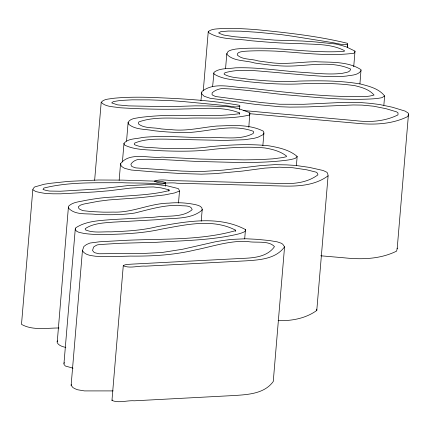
<?xml version="1.0" encoding="UTF-8"?>
<svg xmlns="http://www.w3.org/2000/svg" width="430" height="430" viewBox="0 0 430 430"><rect width="100%" height="100%" fill="white"/><g stroke="black" fill="none" stroke-linecap="round" stroke-linejoin="round"><path stroke-width="0.64" d="M347.327 47.558L347.644 43.36C318.549 36.19 288.337 32.868 258.495 29.853C246.25 28.805 233.936 28.111 221.649 28.547C217.102 29.025 212.087 28.6 208.254 31.551L208.512 32.546C220.547 40.167 236.317 38.399 249.889 40.635C265.686 42.006 281.5 43.425 297.366 43.409C313.115 44.768 330.095 43.124 344.527 50.675L344.247 51.353C319.345 53.03 294.378 49.59 269.524 48.343C258.22 48.117 246.852 47.837 235.597 49.079C232.555 49.848 226.911 50.084 226.836 54.234C233.372 61.587 245.783 60.168 254.56 62.979C264.945 64.511 275.399 65.865 285.907 66.096C307.208 66.413 330.439 60.06 350.649 69.069C350.23 72.675 344.994 72.482 342.264 73.331C329.837 74.82 317.345 73.347 304.929 72.503C281.72 71.17 258.586 67.042 235.291 67.838C228.319 68.95 219.929 67.811 214.022 72.294L212.624 86.43M239.548 109.532L239.843 105.764L239.499 105.323C209.593 100.023 178.885 98.475 148.517 97.325C136.584 97.062 124.603 97.115 112.73 98.373C108.779 99.206 103.969 98.825 101.195 102.297L94.643 180.288M353.723 66.682L355.019 51.1L346.134 46.822L341.135 45.333L335.663 43.984L314.9 41.887L302.322 41.011L274.872 40.114L234.57 36.743L223.826 35.072L219.096 33.298L218.682 32.798L220.886 31.664L228.373 31.035L240.843 31.196L258.048 32.32L280.892 34.577L292.594 36.222L332.927 42.672L342.393 44.596L345.204 44.677L347.607 44.22M165.674 182.906C163.626 184.266 161.019 184.008 158.686 183.927C146.576 182.68 134.316 183.282 122.158 182.702C96.11 182.944 69.354 181.67 43.898 188.055L43.022 189.501L46.601 190.554L49.584 191.06L60.474 191.232L98.626 188.969L127.64 185.642L155.063 184.341L166.781 185.717L178.074 188.528L178.665 189.012L179.503 191.044L174.532 192.957L164.448 194.967L140.223 197.671L109.01 199.934L98.33 201.294L83.877 204.035L80.442 205.131L78.41 206.733L78.545 207.91L79.512 209.098L82.807 210.641L91.595 211.598L103.082 212.146A147.425 56.179 4.8 0 0 113.289 212.092C132.397 212.904 149.914 203.342 168.952 203.137C177.359 202.331 185.851 202.75 194.14 204.379C197.112 205.094 202.793 205.798 202.154 210.055C190.409 220.3 171.645 217.585 157.063 219.703L113.332 222.133C103.872 222.912 93.428 223.175 85.285 228.593A8.235 3.139 4.8 0 0 85.543 229.9C93.38 233.291 102.566 231.528 110.929 231.861C126.495 231.206 142.185 230.442 157.353 226.615C186.04 221.622 218.386 215.15 245.465 229.561L245.423 230.598L244.734 231.63A36.356 13.851 4.8 0 1 236.328 234.474C210.324 240.381 183.406 240.531 156.912 242.283L119.889 243.289L99.609 244.562L97.121 244.939L94.417 246.411L93.563 247.137L92.536 250.475L93.96 252.227L95.046 252.797L98.97 253.764L144.227 253.404L161.771 252.528L182.723 249.217L215.29 241.805L221.751 240.698L231.044 239.424L245.826 238.768L257.022 239.327L269.502 240.558L277.237 241.853L281.516 243.315L282.833 244.299L284.563 246.868L273.254 381.517C264.428 393.751 248.04 394.611 234.328 395.514L134.52 400.798C127.108 400.185 118.916 403.431 111.961 400.427L123.27 265.778L123.587 265.342L126.463 264.471L132.741 264.084L243.826 258.328C254.813 257.887 267.632 256.484 274.474 246.659C268.648 239.962 254.99 243.332 247.159 241.386C229.26 240.596 212.189 246.583 194.865 250.045C173.752 255.092 152.021 256.334 130.381 256.092C118.847 256.495 107.301 256.554 95.761 256.264C91.095 255.587 85.054 255.221 82.436 250.642L83.882 246.487L86.473 244.552L89.978 243.052L99.486 241.789L118.648 240.73C157.321 238.268 197.51 241.294 235.178 230.754L235.42 230.104C212.431 218.198 185.378 224.847 161.341 229.168C142.669 233.377 123.458 234.119 104.388 234.554C97.696 234.624 90.988 234.371 84.35 233.517C81.329 232.635 77.029 232.759 75.298 229.717L75.583 227.922C85.989 220.972 99.314 220.633 111.418 219.606L154.558 217.204C166.84 215.231 182.094 218.128 192.183 209.684C191.027 204.336 182.492 206.594 178.541 205.293C163.513 205.11 149.102 209.475 134.671 213.054C122.174 214.989 109.446 214.892 96.831 214.522C87.58 213.092 75.39 215.699 68.499 208.072L68.606 206.185C72.869 201.95 79.41 201.874 84.914 200.504C94.192 198.81 103.549 197.402 112.988 197.069C131.731 195.268 151 195.268 169.302 190.517L168.925 189.802L161.083 187.878L153.327 186.942L148.613 187.028L130.139 188.136L109.145 190.764L94.106 191.995L60.576 193.822L53.229 193.812L46.064 193.548L40.646 192.651L35.744 191.549L32.809 189.711L33.373 188.324L34.626 186.964L44.236 184.239L50.59 183.282L68.859 181.342L98.513 179.998L122.733 180.127L161.626 181.352L165.459 182.465L165.394 186.238M32.809 189.711L21.5 324.36C32.605 330.681 46.698 327.945 58.964 327.988M65.801 347.418C62.646 346.714 58.894 345.709 57.19 342.721L68.408 207.126M73.046 368.166L65.338 366.016L63.989 364.366L63.973 363.463L75.282 228.814M113.106 390.908L84.457 390.913L77.432 389.736L74.992 388.72L72.982 387.623L71.127 385.291L82.436 250.642M119.148 180.337L120.545 163.669C129.973 151.51 149.248 158.767 162.062 157.111L200.81 159.068L244.294 159.863L259.989 159.627L272.91 158.842L282.757 157.557L286.084 156.767L286.665 156.176C280.365 151.209 272.324 149.178 264.552 147.915C247.959 146.458 231.216 147.522 214.677 149.167C196.171 151.704 177.456 151.43 158.842 150.645C147.366 149.597 135.074 150.237 124.501 145.028L123.974 143.362C128.178 138.191 136.482 139.089 142.421 137.455C165.211 135.122 188.163 137.885 211.001 137.713C224.885 137.052 240.365 140.282 253.114 133.536L253.614 132.365L253.27 131.274C232.952 123.754 210.85 130.924 190.092 132.424C177.929 132.875 165.738 132.026 153.65 130.693C145.362 128.914 135.359 130.01 128.575 124.168L128.119 122.405C130.156 118.277 135.944 118.336 139.895 117.465C150.565 116.148 161.32 115.482 172.07 115.31C194.543 115.347 217.311 116.793 239.634 113.665L239.618 112.961C222.288 106.054 203.089 108.774 184.889 108.935C163.228 109.688 141.502 109.037 119.873 107.753C113.81 106.592 105.694 107.113 101.195 102.297M122.41 162.024L123.974 143.362M126.549 141.067L128.119 122.405M168.813 191.135L168.925 189.802M178.498 203.046L179.503 191.044M200.928 100.625L201.928 91.493C214.559 81.383 232.399 87.801 246.933 87.897L247.126 87.919C281.661 91.843 316.276 96.057 351.063 96.616C358.652 96.53 366.854 97.336 374.062 95.035C369.332 89.494 361.899 87.36 355.078 85.715C338.136 83.173 320.898 83.221 303.811 83.694C284.649 84.903 265.46 83.533 246.395 81.506C235.516 79.684 223.444 79.98 213.855 73.922L213.742 73.095M203.272 90.88L208.254 31.551M201.224 221.171L202.234 209.174M225.551 68.698L226.841 53.363M239.505 114.294L239.618 112.961M235.307 231.437L235.42 230.104M248.814 127.307L249.83 112.719L239.521 108.941L234.113 107.747L228.308 106.726L207.561 105.931L195.161 105.85L168.528 106.71L128.559 105.882L117.573 104.872L111.692 102.888L113.321 101.593L120.217 100.475L132.209 99.83L149.14 99.868L171.941 100.69L183.825 101.609L225.132 105.565L235 106.914L237.725 106.817L239.832 106.199M244.681 238.892L245.465 229.561M262.854 145.657L263.918 132.994L263.461 131.231C249.174 123.942 232.184 125.56 216.65 126.055C201.659 127.414 186.787 131.403 171.629 129.677A147.425 56.179 4.8 0 1 161.218 128.935C153.972 127.194 145.087 128.758 138.799 124.227L138.422 123.028L138.885 121.91C154.171 116.406 171.436 118.513 187.426 118.202C208.125 117.411 229.432 119.723 249.744 114.955L249.932 113.971M296.377 165.776L297.162 156.445C289.374 149.807 278.919 147.576 269.105 145.845C249.147 143.652 228.959 144.851 209.028 146.813C192.5 149.162 175.762 148.807 159.132 148.156C150.957 147.28 142.163 148.071 134.499 144.69L134.3 144.335A8.235 3.139 4.8 0 1 134.708 143.077C144.69 138.901 155.897 139.046 166.539 139.159L224.729 140.438L244.659 139.723L254.447 138.234L257.968 137.245L263.069 134.66L263.918 132.994M278.108 320.624C291.583 321.07 305.665 318.474 316.781 310.465L328.09 175.816L327.638 173.258L326.805 172.231L323.199 170.517L309.299 167.383L295.673 165.437L286.573 164.883L274.646 164.658L260.209 165.657L223.294 170.124L200.283 171.618L181.987 171.081L135.767 167.904L132.273 166.684L131.462 166.066L130.903 164.298C132.51 161.562 135.359 160.019 138.395 159.428C159.073 158.718 179.74 160.793 200.385 161.562L200.579 161.567C228.803 162.056 257.248 163.825 285.359 160.369A36.356 13.851 4.8 0 0 295.362 158.342L297.162 156.445M347.306 47.364L347.478 45.365M359.921 83.882L361.039 69.687C347.827 61.146 330.724 62.479 315.615 61.716C299.844 61.963 284.02 64.957 268.288 62.28A147.442 56.185 4.8 0 1 258.016 60.899C251.448 58.636 242.434 60.023 237.209 54.949C237.107 51.896 241.273 51.874 243.487 51.374C254.028 50.557 264.633 50.692 275.189 51.105C301.328 52.514 327.875 56.604 353.981 53.239L355.013 51.347M383.845 105.302L384.624 95.971C378.943 88.596 369.144 86.253 360.582 84.027C340.302 80.528 319.581 80.534 299.07 81.082C281.94 82.232 264.783 80.91 247.744 79.147C239.945 77.712 231.243 78.206 224.164 74.239L224.116 73.89A8.235 3.139 4.8 0 1 225.062 72.718C236.07 69.536 247.793 70.111 259.096 71.02L305.139 75.024C318.834 76.002 332.61 77.405 346.333 76.067C351.197 75.094 358.335 75.438 361.044 70.552M320.678 255.785L344.699 257.866C362.194 259.693 380.512 259.102 396.567 251.142L397.191 248.664L408.5 114.014L408.086 112.977L405.146 111.107L392.332 107.215L379.303 104.474L370.284 103.356L358.244 102.372L343.135 102.399L303.698 104.286L279.661 104.237L261.279 102.544L215.618 96.524L212.576 95.138L212.011 94.487L212.194 92.762C214.892 90.348 218.311 88.989 221.885 88.585C242.633 89.198 263.203 92.525 283.838 94.605L284.219 94.643C313.04 97.013 341.995 100.453 370.956 98.959A36.356 13.851 4.8 0 0 381.99 97.664L384.624 95.971M408.5 114.014L407.877 116.487C391.816 124.453 373.498 125.044 356.002 123.216L249.448 113.665M57.099 341.775L57.297 340.834M71.127 385.291L71.353 384.603M63.973 363.463L64.274 362.571M284.563 246.868C275.738 259.102 259.349 259.962 245.632 260.865L145.829 266.149C138.417 265.536 130.22 268.782 123.27 265.778M111.961 400.427L112.284 399.991M328.09 175.816C314.685 185.755 297.366 186.512 281.338 186.002L177.106 183.234C169.716 181.976 160.992 184.717 154.349 181.132C161.449 178.482 169.726 181.089 177.23 180.718L280.795 183.47C293.631 184.11 307.316 182.809 317.931 174.838L317.41 173.177L316.19 172.172L306.827 169.834L292.841 167.738L279.333 167.189L264.912 168.103L242.375 171.086L214.763 173.672L201.45 174.166L181.417 173.559L152.032 171.753L131.231 170.017L124.684 168.356L122.722 167.205L121.239 166.018L120.545 163.669M243.289 110.526L356.529 120.76C370.563 122.432 385.146 121.271 397.96 114.901L398.029 112.939L396.654 111.881L386.167 108.731L373.573 106.199L361.942 105.097L353.234 104.968L307.445 106.93L290.019 107.113L279.769 106.747L255.296 104.345L210.103 98.25L204.148 96.245L201.638 93.783L201.6 92.622M397.083 248.148L397.191 248.664M316.711 309.197L316.781 310.465"/></g></svg>
